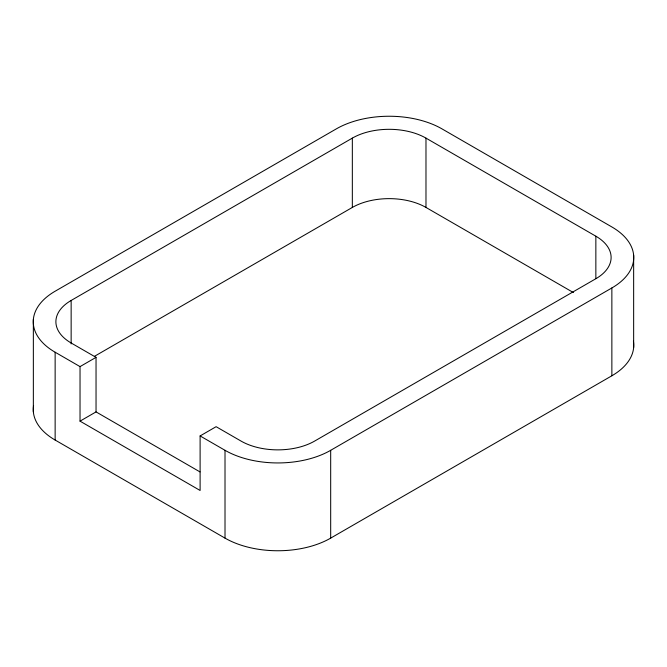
<?xml version="1.0" encoding="UTF-8"?>
<svg xmlns="http://www.w3.org/2000/svg" width="667" height="667" viewBox="0 0 667 667"><rect width="100%" height="100%" fill="white"/><g stroke="black" fill="none" stroke-linecap="round" stroke-linejoin="round"><path stroke-width="1" d="M71.144 343.922L71.144 300.467L352.334 138.119A52.076 30.065 0 0 1 425.98 138.119L595.856 236.201A52.076 30.065 0 0 1 595.856 278.723L314.666 441.062A52.076 30.065 0 0 1 241.02 441.062L216.116 426.688L200.108 435.935L200.108 490.47L80.032 421.144L80.032 366.608L55.136 352.226A74.721 43.138 0 0 1 55.136 291.221L336.318 128.881A74.721 43.138 0 0 1 441.988 128.881L611.864 226.955A74.721 43.138 0 0 1 611.864 287.961L611.864 375.779L330.682 538.119A74.721 43.138 0 0 1 225.012 538.119L55.136 440.045A74.721 43.138 0 0 1 33.575 405.478M94.572 356.261L352.334 207.445A52.076 30.065 0 0 1 425.98 207.445L573.387 292.555M80.032 366.608L96.04 357.362L96.04 411.898L199.992 471.911M80.032 421.144L96.04 411.898M200.108 435.935L225.012 450.308A74.721 43.138 0 0 0 330.682 450.308L611.864 287.961M96.04 357.362L71.144 342.988A52.076 30.065 0 0 1 71.144 300.467M633.65 255.203L633.65 347.532M595.856 236.201L595.856 278.623M425.98 138.119L425.98 207.445M352.334 138.119L352.334 207.445M330.682 450.308L330.682 538.119M225.012 450.308L225.012 538.119M55.136 352.226L55.136 440.045M33.35 319.468L33.35 411.797M633.425 341.212A74.721 43.138 0 0 1 611.864 375.779"/></g></svg>
